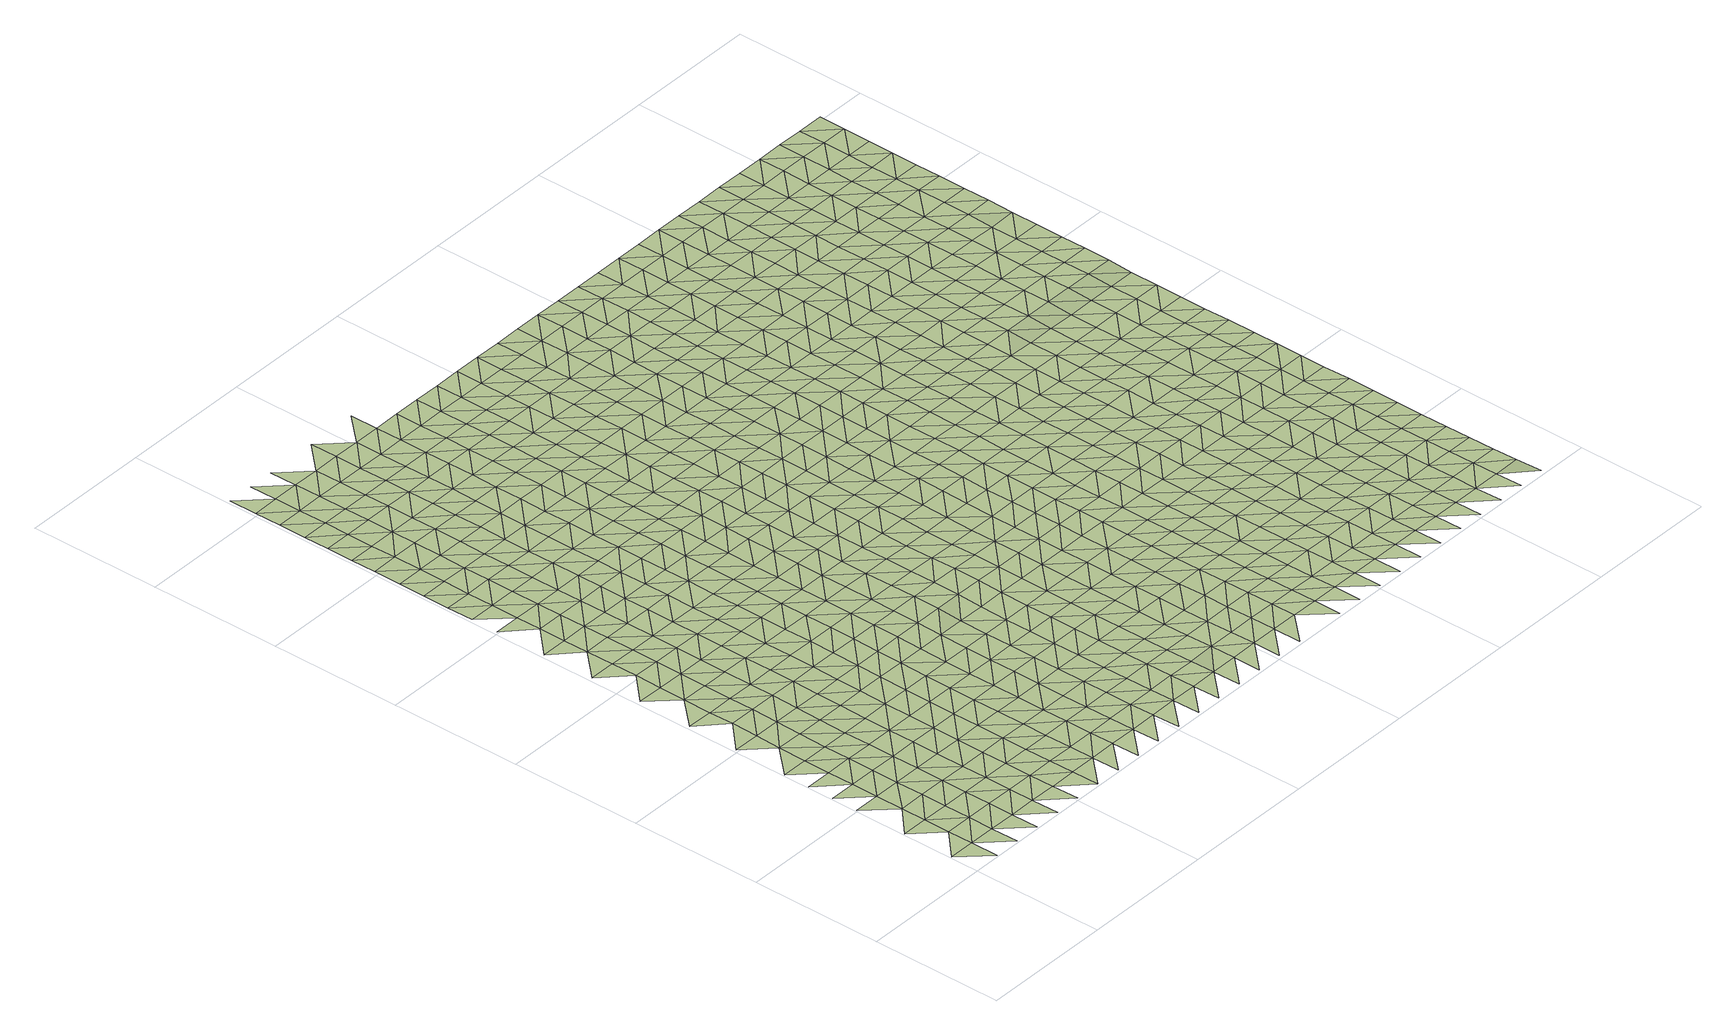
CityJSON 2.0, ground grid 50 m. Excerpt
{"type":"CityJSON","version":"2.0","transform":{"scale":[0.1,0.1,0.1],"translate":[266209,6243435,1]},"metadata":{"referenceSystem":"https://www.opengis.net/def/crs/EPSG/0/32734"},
"CityObjects":{
"terrain1":{"type":"TINRelief","geometry":[{"type":"CompositeSurface","lod":"1","boundaries":[[[0,1,2]],[[2,1,3]],[[4,3,5]],[[4,5,6]],[[1,7,3]],[[1,8,9]],[[7,5,3]],[[10,11,6]],[[1,9,7]],[[12,13,10]],[[14,6,5]],[[15,5,7]],[[5,15,14]],[[12,16,17]],[[18,10,6]],[[7,9,19]],[[20,21,9]],[[6,14,18]],[[16,22,23]],[[24,12,10]],[[9,21,19]],[[25,15,7]],[[23,22,26]],[[18,24,10]],[[27,16,12]],[[7,19,25]],[[28,14,15]],[[16,27,22]],[[12,24,27]],[[29,30,26]],[[14,28,18]],[[15,25,28]],[[30,29,31]],[[26,22,32]],[[33,19,21]],[[21,34,35]],[[22,27,32]],[[24,18,36]],[[19,33,25]],[[28,37,18]],[[21,35,33]],[[31,38,39]],[[24,36,27]],[[40,29,26]],[[36,18,37]],[[26,32,41]],[[25,42,28]],[[39,38,43]],[[42,25,33]],[[26,41,40]],[[31,29,44]],[[27,45,32]],[[37,28,46]],[[36,45,27]],[[31,44,38]],[[46,28,42]],[[47,48,43]],[[29,40,44]],[[41,32,49]],[[35,50,33]],[[51,52,35]],[[48,47,53]],[[45,49,32]],[[43,38,54]],[[55,36,37]],[[50,42,33]],[[56,37,46]],[[35,52,50]],[[41,57,40]],[[54,38,44]],[[55,37,56]],[[49,57,41]],[[58,45,36]],[[53,59,60]],[[46,42,61]],[[62,47,43]],[[43,54,63]],[[42,50,64]],[[40,65,44]],[[45,58,49]],[[36,55,58]],[[60,59,66]],[[57,67,40]],[[42,64,61]],[[43,63,62]],[[54,44,65]],[[68,56,46]],[[53,47,69]],[[50,52,70]],[[40,67,65]],[[71,57,49]],[[70,52,72]],[[53,69,59]],[[46,61,68]],[[47,62,69]],[[71,49,58]],[[73,74,66]],[[75,63,54]],[[55,56,76]],[[77,64,50]],[[78,67,57]],[[75,54,65]],[[79,74,73]],[[50,70,77]],[[55,76,58]],[[66,59,80]],[[76,56,68]],[[57,71,78]],[[62,63,81]],[[80,59,69]],[[82,61,64]],[[75,81,63]],[[77,83,64]],[[65,67,84]],[[70,72,85]],[[86,87,79]],[[67,78,88]],[[61,82,68]],[[71,58,89]],[[90,73,66]],[[64,83,82]],[[76,91,58]],[[66,80,92]],[[84,75,65]],[[93,94,95]],[[62,96,69]],[[85,77,70]],[[81,97,62]],[[67,88,84]],[[71,89,78]],[[95,94,86]],[[89,58,91]],[[66,92,90]],[[98,79,73]],[[80,69,96]],[[62,97,96]],[[93,99,100]],[[101,76,68]],[[102,83,77]],[[82,103,68]],[[75,104,81]],[[88,78,105]],[[84,106,75]],[[99,93,95]],[[98,73,90]],[[102,77,85]],[[107,86,79]],[[108,92,80]],[[101,68,103]],[[89,105,78]],[[100,109,110]],[[104,97,81]],[[111,82,83]],[[112,91,76]],[[75,106,104]],[[108,80,96]],[[86,107,95]],[[84,88,113]],[[79,98,107]],[[109,100,99]],[[111,83,102]],[[90,92,114]],[[115,85,116]],[[76,101,112]],[[88,105,113]],[[117,103,82]],[[110,118,119]],[[120,89,91]],[[108,114,92]],[[106,84,121]],[[96,97,122]],[[117,82,111]],[[118,110,109]],[[97,104,123]],[[99,95,124]],[[125,102,85]],[[95,107,126]],[[84,113,121]],[[120,91,112]],[[98,90,127]],[[122,108,96]],[[119,128,129]],[[130,105,89]],[[97,123,122]],[[114,131,90]],[[104,106,132]],[[133,101,103]],[[95,126,124]],[[103,117,134]],[[128,119,118]],[[125,85,115]],[[98,127,107]],[[135,109,99]],[[136,111,102]],[[132,106,121]],[[127,90,131]],[[89,120,130]],[[137,129,138]],[[113,105,139]],[[133,103,134]],[[109,135,118]],[[117,111,136]],[[140,123,104]],[[141,112,101]],[[114,108,142]],[[99,124,135]],[[122,143,108]],[[138,129,128]],[[136,102,125]],[[126,107,144]],[[113,139,121]],[[104,132,140]],[[139,105,130]],[[137,145,146]],[[115,147,148]],[[144,107,127]],[[101,133,141]],[[108,143,142]],[[149,134,117]],[[122,123,150]],[[114,151,131]],[[152,120,112]],[[145,137,138]],[[126,153,124]],[[128,118,154]],[[115,148,125]],[[149,117,136]],[[118,135,155]],[[123,140,150]],[[146,156,157]],[[132,121,158]],[[153,126,144]],[[139,159,121]],[[152,112,141]],[[114,142,151]],[[160,127,131]],[[143,122,161]],[[134,162,133]],[[163,130,120]],[[156,146,145]],[[118,155,154]],[[158,140,132]],[[124,164,135]],[[165,138,128]],[[125,166,136]],[[158,121,159]],[[149,162,134]],[[122,150,161]],[[157,167,168]],[[164,124,153]],[[160,131,151]],[[120,152,163]],[[166,125,148]],[[169,144,127]],[[138,165,145]],[[141,133,170]],[[171,139,130]],[[167,157,156]],[[128,154,165]],[[155,135,172]],[[173,149,136]],[[143,174,142]],[[143,161,175]],[[162,170,133]],[[168,176,177]],[[150,140,178]],[[127,160,169]],[[172,135,164]],[[179,140,158]],[[173,136,166]],[[163,171,130]],[[180,156,145]],[[181,153,144]],[[182,159,139]],[[152,141,183]],[[151,142,174]],[[184,148,185]],[[176,168,167]],[[143,175,174]],[[150,178,161]],[[180,145,165]],[[178,140,179]],[[170,183,141]],[[153,181,164]],[[149,186,162]],[[187,154,155]],[[181,144,169]],[[149,173,188]],[[155,172,189]],[[139,171,182]],[[190,167,156]],[[191,158,159]],[[163,152,192]],[[193,166,148]],[[160,151,194]],[[195,175,161]],[[154,187,165]],[[156,180,190]],[[149,188,186]],[[155,189,187]],[[183,192,152]],[[151,174,196]],[[172,164,197]],[[170,162,198]],[[166,193,173]],[[191,159,182]],[[195,161,178]],[[148,184,193]],[[160,194,169]],[[199,179,158]],[[197,164,181]],[[194,151,196]],[[176,167,200]],[[201,171,163]],[[167,190,202]],[[162,186,198]],[[192,203,163]],[[180,165,204]],[[205,189,172]],[[170,206,183]],[[174,175,207]],[[158,191,199]],[[187,208,165]],[[195,209,175]],[[169,210,181]],[[173,211,188]],[[176,200,212]],[[213,178,179]],[[167,202,200]],[[197,205,172]],[[173,193,214]],[[201,163,203]],[[180,204,190]],[[215,182,171]],[[207,196,174]],[[184,216,217]],[[210,169,194]],[[204,165,208]],[[170,198,206]],[[175,209,207]],[[186,188,211]],[[218,187,189]],[[178,213,195]],[[192,183,219]],[[173,214,211]],[[213,179,199]],[[220,197,181]],[[184,217,193]],[[189,205,218]],[[171,201,215]],[[202,190,221]],[[222,191,182]],[[220,181,210]],[[183,206,219]],[[223,194,196]],[[209,195,224]],[[225,208,187]],[[192,226,203]],[[204,221,190]],[[227,196,207]],[[191,222,199]],[[186,228,198]],[[214,193,229]],[[222,182,215]],[[186,211,230]],[[195,213,224]],[[187,218,225]],[[197,231,205]],[[197,220,232]],[[223,196,227]],[[192,219,226]],[[229,193,217]],[[233,210,194]],[[202,234,200]],[[206,198,228]],[[207,209,235]],[[201,203,236]],[[221,237,202]],[[186,230,228]],[[238,204,208]],[[239,211,214]],[[199,240,213]],[[197,232,231]],[[209,224,235]],[[208,225,241]],[[210,233,220]],[[218,205,242]],[[234,243,200]],[[201,236,215]],[[202,237,234]],[[194,223,233]],[[240,199,222]],[[239,214,229]],[[236,203,226]],[[204,238,221]],[[244,217,245]],[[238,208,241]],[[246,230,211]],[[224,213,247]],[[218,242,225]],[[206,248,219]],[[249,227,207]],[[242,205,231]],[[206,228,250]],[[207,235,251]],[[215,252,222]],[[246,211,239]],[[240,247,213]],[[253,237,221]],[[220,254,232]],[[226,219,248]],[[255,229,217]],[[220,233,256]],[[252,215,236]],[[206,250,248]],[[207,251,249]],[[223,227,257]],[[235,224,258]],[[241,225,259]],[[221,238,253]],[[260,240,222]],[[231,232,254]],[[230,261,228]],[[246,262,230]],[[220,256,254]],[[247,258,224]],[[242,259,225]],[[217,244,255]],[[223,257,233]],[[263,239,229]],[[260,222,252]],[[257,227,249]],[[234,237,264]],[[241,265,238]],[[261,250,228]],[[266,251,235]],[[267,236,226]],[[237,253,268]],[[230,262,261]],[[226,248,269]],[[239,263,246]],[[258,266,235]],[[259,265,241]],[[263,229,255]],[[270,256,233]],[[271,242,231]],[[240,272,247]],[[237,268,264]],[[240,260,273]],[[231,254,274]],[[267,226,269]],[[238,275,253]],[[276,252,236]],[[249,251,277]],[[244,278,279]],[[270,233,257]],[[262,246,280]],[[281,248,250]],[[265,275,238]],[[271,231,274]],[[240,273,272]],[[282,250,261]],[[266,277,251]],[[252,276,260]],[[258,247,283]],[[284,259,242]],[[244,279,255]],[[246,263,280]],[[234,264,285]],[[236,267,276]],[[268,253,286]],[[287,254,256]],[[281,269,248]],[[270,288,256]],[[250,282,281]],[[289,257,249]],[[259,284,265]],[[275,286,253]],[[247,272,283]],[[242,271,284]],[[277,290,249]],[[287,274,254]],[[258,291,266]],[[261,262,292]],[[255,293,263]],[[256,288,287]],[[262,280,294]],[[257,289,270]],[[260,295,273]],[[260,276,296]],[[289,249,290]],[[293,255,279]],[[268,297,264]],[[267,269,298]],[[286,299,268]],[[258,283,291]],[[262,294,292]],[[300,269,281]],[[275,265,301]],[[263,302,280]],[[272,273,295]],[[303,282,261]],[[277,266,304]],[[260,296,295]],[[265,284,305]],[[288,270,306]],[[271,274,307]],[[264,297,285]],[[267,298,276]],[[268,299,297]],[[308,274,287]],[[302,263,293]],[[298,269,300]],[[309,279,310]],[[270,289,306]],[[265,305,301]],[[261,292,303]],[[266,291,304]],[[311,286,275]],[[294,280,312]],[[282,313,281]],[[271,307,284]],[[277,314,290]],[[307,274,308]],[[296,276,315]],[[287,288,316]],[[272,317,283]],[[312,280,302]],[[272,295,318]],[[286,311,299]],[[319,293,279]],[[275,301,311]],[[288,306,316]],[[315,276,298]],[[282,303,313]],[[277,304,314]],[[289,290,320]],[[291,283,317]],[[321,305,284]],[[322,300,281]],[[272,318,317]],[[323,295,296]],[[292,294,324]],[[293,319,302]],[[312,325,294]],[[321,284,307]],[[279,309,319]],[[289,320,306]],[[326,308,287]],[[323,296,315]],[[287,316,327]],[[320,290,314]],[[281,313,322]],[[297,299,328]],[[292,324,303]],[[329,298,300]],[[299,311,330]],[[294,325,324]],[[331,301,305]],[[332,312,302]],[[333,318,295]],[[291,334,304]],[[287,327,326]],[[291,317,335]],[[321,336,305]],[[306,337,316]],[[338,307,308]],[[333,295,323]],[[299,330,328]],[[332,302,319]],[[329,300,322]],[[301,331,311]],[[339,315,298]],[[303,340,313]],[[314,304,334]],[[309,341,342]],[[337,306,320]],[[305,336,331]],[[291,335,334]],[[325,312,343]],[[307,338,321]],[[338,308,326]],[[324,340,303]],[[327,316,344]],[[318,345,317]],[[309,342,319]],[[312,332,343]],[[333,346,318]],[[297,328,347]],[[298,329,339]],[[330,311,348]],[[349,323,315]],[[322,313,350]],[[344,316,337]],[[351,320,314]],[[345,335,317]],[[352,324,325]],[[336,321,353]],[[348,311,331]],[[318,346,345]],[[313,340,350]],[[314,334,354]],[[323,349,333]],[[327,355,326]],[[349,315,339]],[[352,325,343]],[[321,338,353]],[[332,319,356]],[[355,327,344]],[[351,314,354]],[[342,357,319]],[[358,337,320]],[[330,359,328]],[[360,331,336]],[[324,361,340]],[[329,322,362]],[[330,348,363]],[[350,364,322]],[[326,365,338]],[[346,333,366]],[[332,356,343]],[[367,334,335]],[[368,335,345]],[[336,353,360]],[[361,324,352]],[[356,319,357]],[[337,358,344]],[[329,362,339]],[[320,351,358]],[[330,363,359]],[[333,349,366]],[[365,326,355]],[[362,322,364]],[[331,369,348]],[[370,350,340]],[[367,354,334]],[[371,342,372]],[[335,368,367]],[[338,373,353]],[[331,360,369]],[[370,340,361]],[[339,374,349]],[[345,346,375]],[[376,352,343]],[[356,377,343]],[[373,338,365]],[[346,366,378]],[[379,363,348]],[[355,344,380]],[[381,357,342]],[[344,358,382]],[[374,339,362]],[[351,354,383]],[[353,384,360]],[[350,385,364]],[[348,369,379]],[[376,343,377]],[[346,378,375]],[[386,354,367]],[[350,370,387]],[[349,388,366]],[[389,368,345]],[[390,361,352]],[[344,382,380]],[[384,353,373]],[[342,371,381]],[[351,383,358]],[[391,365,355]],[[392,356,357]],[[388,349,374]],[[383,354,386]],[[350,387,385]],[[359,363,393]],[[369,360,394]],[[361,390,370]],[[395,362,364]],[[379,396,363]],[[345,375,389]],[[352,376,390]],[[365,391,373]],[[378,366,397]],[[368,398,367]],[[355,380,391]],[[360,384,394]],[[392,357,381]],[[382,358,399]],[[400,377,356]],[[363,396,393]],[[397,366,388]],[[395,364,385]],[[379,369,401]],[[402,374,362]],[[403,371,404]],[[399,358,383]],[[368,389,398]],[[405,384,373]],[[406,386,367]],[[370,407,387]],[[401,369,394]],[[356,392,400]],[[370,390,408]],[[374,402,388]],[[382,409,380]],[[376,377,410]],[[375,378,411]],[[405,373,391]],[[397,412,378]],[[362,395,402]],[[413,396,379]],[[385,387,407]],[[414,381,371]],[[409,382,399]],[[370,408,407]],[[367,398,406]],[[415,383,386]],[[375,411,389]],[[376,410,390]],[[416,394,384]],[[379,401,413]],[[410,377,400]],[[378,412,411]],[[397,388,417]],[[380,418,391]],[[384,405,416]],[[371,403,414]],[[419,392,381]],[[417,388,402]],[[409,418,380]],[[415,386,406]],[[420,399,383]],[[393,396,421]],[[422,408,390]],[[389,423,398]],[[395,385,424]],[[396,413,425]],[[385,407,426]],[[401,394,427]],[[412,397,428]],[[411,423,389]],[[394,416,429]],[[422,390,410]],[[419,381,414]],[[430,400,392]],[[405,391,431]],[[395,424,402]],[[383,415,420]],[[396,425,421]],[[418,432,391]],[[397,417,428]],[[424,385,426]],[[401,427,413]],[[433,409,399]],[[406,398,434]],[[394,429,427]],[[435,411,412]],[[405,431,416]],[[436,407,408]],[[431,391,432]],[[392,419,430]],[[422,437,408]],[[398,423,434]],[[409,433,418]],[[438,410,400]],[[403,439,414]],[[433,399,420]],[[435,412,428]],[[425,413,440]],[[417,402,441]],[[436,426,407]],[[408,437,436]],[[424,442,402]],[[439,403,443]],[[415,406,444]],[[411,445,423]],[[410,438,422]],[[429,416,446]],[[427,440,413]],[[438,400,430]],[[434,447,406]],[[417,441,428]],[[448,432,418]],[[414,449,419]],[[441,402,442]],[[445,411,435]],[[431,446,416]],[[415,444,420]],[[418,433,448]],[[444,406,447]],[[449,414,439]],[[421,425,450]],[[437,422,451]],[[452,434,423]],[[453,424,426]],[[440,454,425]],[[455,426,436]],[[456,427,429]],[[419,457,430]],[[446,458,429]],[[452,423,445]],[[422,438,451]],[[420,459,433]],[[460,431,432]],[[461,435,428]],[[425,454,450]],[[441,462,428]],[[432,448,463]],[[457,419,449]],[[453,426,455]],[[427,456,440]],[[464,442,424]],[[436,437,465]],[[444,459,420]],[[429,458,456]],[[430,466,438]],[[431,460,446]],[[434,467,447]],[[463,460,432]],[[461,428,462]],[[437,451,465]],[[434,452,468]],[[433,469,448]],[[470,445,435]],[[471,449,439]],[[466,430,457]],[[424,453,464]],[[472,454,440]],[[473,441,442]],[[459,469,433]],[[434,468,467]],[[471,439,474]],[[475,444,447]],[[445,470,452]],[[438,476,451]],[[477,458,446]],[[478,455,436]],[[440,456,472]],[[435,461,470]],[[436,465,479]],[[463,448,480]],[[481,457,449]],[[473,442,464]],[[476,438,466]],[[446,460,477]],[[482,462,441]],[[469,480,448]],[[475,447,467]],[[436,479,478]],[[471,481,449]],[[483,459,444]],[[484,450,454]],[[458,485,456]],[[451,486,465]],[[487,453,455]],[[454,472,488]],[[489,466,457]],[[452,490,468]],[[441,473,482]],[[452,470,491]],[[458,477,485]],[[486,451,476]],[[459,483,469]],[[460,463,492]],[[461,462,493]],[[454,488,484]],[[444,475,483]],[[480,494,463]],[[457,481,489]],[[487,455,478]],[[472,456,495]],[[496,464,453]],[[479,465,497]],[[467,468,490]],[[452,491,490]],[[498,476,466]],[[461,493,470]],[[460,492,477]],[[495,456,485]],[[492,463,494]],[[493,462,482]],[[497,465,486]],[[499,480,469]],[[500,481,471]],[[466,489,498]],[[453,487,496]],[[501,488,472]],[[502,473,464]],[[479,503,478]],[[499,469,483]],[[471,504,500]],[[475,467,505]],[[506,491,470]],[[486,476,507]],[[485,477,508]],[[495,501,472]],[[503,479,497]],[[467,490,509]],[[510,494,480]],[[502,464,496]],[[506,470,493]],[[507,476,498]],[[508,477,492]],[[488,511,484]],[[475,505,483]],[[512,482,473]],[[489,481,513]],[[478,514,487]],[[480,499,510]],[[505,467,509]],[[481,500,515]],[[516,495,485]],[[517,497,486]],[[488,501,511]],[[514,478,503]],[[489,513,498]],[[490,491,518]],[[473,502,512]],[[506,519,491]],[[516,485,508]],[[486,507,517]],[[515,513,481]],[[520,492,494]],[[521,493,482]],[[487,522,496]],[[494,510,523]],[[499,483,524]],[[525,503,497]],[[518,509,490]],[[505,526,483]],[[484,511,527]],[[491,519,518]],[[522,487,514]],[[495,528,501]],[[507,498,529]],[[493,521,506]],[[495,516,530]],[[520,494,523]],[[521,482,512]],[[497,517,525]],[[496,531,502]],[[499,524,510]],[[532,508,492]],[[533,515,500]],[[524,483,526]],[[529,498,513]],[[514,503,534]],[[495,530,528]],[[496,522,531]],[[535,533,500]],[[511,501,536]],[[537,505,509]],[[519,506,538]],[[508,532,516]],[[492,520,532]],[[539,509,518]],[[534,503,525]],[[502,540,512]],[[523,510,541]],[[517,507,542]],[[507,529,543]],[[506,521,538]],[[511,536,527]],[[544,513,515]],[[536,501,528]],[[540,502,531]],[[537,509,539]],[[524,541,510]],[[533,545,515]],[[546,526,505]],[[518,519,547]],[[517,542,525]],[[522,514,548]],[[542,507,543]],[[534,549,514]],[[516,550,530]],[[513,544,529]],[[512,551,521]],[[519,538,547]],[[516,532,552]],[[544,515,545]],[[520,523,553]],[[505,537,546]],[[551,512,540]],[[541,554,523]],[[514,549,548]],[[528,530,550]],[[555,524,526]],[[556,531,522]],[[525,557,534]],[[536,558,527]],[[516,552,550]],[[559,543,529]],[[521,560,538]],[[520,553,532]],[[561,539,518]],[[553,523,554]],[[557,525,542]],[[518,547,562]],[[531,556,540]],[[524,555,541]],[[563,545,533]],[[555,526,546]],[[559,529,544]],[[560,521,551]],[[522,548,556]],[[564,549,534]],[[518,562,561]],[[533,565,563]],[[566,536,528]],[[567,537,539]],[[538,568,547]],[[543,569,542]],[[570,552,532]],[[528,550,571]],[[534,557,564]],[[572,554,541]],[[559,569,543]],[[568,538,560]],[[570,532,553]],[[551,540,573]],[[544,545,574]],[[566,528,571]],[[540,556,575]],[[541,555,572]],[[567,539,561]],[[545,563,576]],[[577,546,537]],[[578,558,536]],[[579,557,542]],[[562,547,580]],[[549,581,548]],[[549,564,582]],[[550,552,583]],[[574,559,544]],[[551,573,560]],[[540,575,573]],[[580,547,568]],[[570,584,552]],[[569,579,542]],[[574,545,576]],[[555,546,577]],[[585,553,554]],[[548,581,556]],[[537,567,577]],[[536,566,578]],[[554,572,586]],[[549,582,581]],[[583,571,550]],[[564,557,587]],[[562,588,561]],[[552,584,583]],[[589,569,559]],[[590,568,560]],[[553,585,570]],[[585,554,586]],[[579,587,557]],[[588,562,580]],[[572,555,591]],[[575,556,592]],[[576,563,593]],[[559,574,589]],[[590,560,573]],[[561,594,567]],[[595,582,564]],[[591,555,577]],[[592,556,581]],[[596,593,563]],[[566,571,597]],[[598,580,568]],[[579,569,599]],[[584,570,600]],[[601,571,583]],[[587,595,564]],[[561,588,594]],[[575,602,573]],[[603,586,572]],[[599,569,589]],[[590,598,568]],[[570,585,600]],[[567,604,577]],[[566,597,578]],[[574,576,605]],[[597,571,601]],[[602,575,592]],[[591,603,572]],[[593,606,576]],[[583,584,607]],[[608,587,579]],[[609,588,580]],[[581,582,610]],[[604,567,594]],[[595,611,582]],[[586,612,585]],[[574,605,589]],[[573,613,590]],[[584,600,607]],[[580,598,609]],[[579,599,608]],[[605,576,606]],[[591,577,614]],[[613,573,602]],[[603,612,586]],[[582,611,610]],[[615,592,581]],[[616,595,587]],[[617,594,588]],[[614,577,604]],[[618,578,597]],[[619,601,583]],[[620,599,589]],[[600,585,621]],[[622,598,590]],[[583,607,623]],[[587,608,616]],[[588,609,617]],[[602,592,615]],[[624,603,591]],[[625,606,593]],[[620,589,605]],[[612,621,585]],[[581,610,615]],[[590,613,622]],[[604,594,626]],[[611,595,627]],[[583,623,619]],[[591,614,624]],[[593,628,625]],[[629,597,601]],[[607,600,630]],[[627,595,616]],[[626,594,617]],[[631,613,602]],[[609,598,632]],[[608,599,633]],[[620,634,599]],[[598,622,635]],[[621,630,600]],[[597,629,618]],[[612,603,636]],[[637,605,606]],[[629,601,619]],[[615,631,602]],[[603,624,638]],[[606,625,639]],[[640,614,604]],[[641,623,607]],[[608,633,616]],[[609,632,617]],[[611,642,610]],[[626,643,604]],[[635,632,598]],[[633,599,634]],[[627,644,611]],[[605,637,620]],[[622,613,645]],[[603,638,636]],[[630,641,607]],[[637,606,639]],[[614,640,624]],[[646,621,612]],[[610,642,615]],[[604,643,640]],[[631,645,613]],[[611,644,642]],[[619,623,647]],[[616,648,627]],[[649,626,617]],[[618,629,650]],[[634,620,651]],[[652,635,622]],[[621,646,630]],[[641,647,623]],[[612,636,646]],[[648,616,633]],[[649,617,632]],[[653,631,615]],[[638,624,654]],[[639,625,655]],[[620,637,651]],[[645,652,622]],[[619,656,629]],[[626,657,643]],[[658,644,627]],[[640,654,624]],[[653,615,642]],[[655,625,659]],[[633,634,660]],[[647,656,619]],[[627,648,658]],[[657,626,649]],[[631,661,645]],[[632,635,662]],[[641,630,663]],[[639,664,637]],[[652,665,635]],[[634,651,660]],[[630,646,666]],[[650,629,667]],[[643,668,640]],[[638,669,636]],[[661,631,653]],[[654,670,638]],[[664,639,655]],[[671,648,633]],[[649,632,662]],[[644,672,642]],[[656,667,629]],[[662,635,665]],[[643,657,668]],[[630,666,663]],[[644,658,673]],[[674,647,641]],[[636,669,646]],[[675,652,645]],[[637,676,651]],[[638,670,669]],[[660,671,633]],[[653,642,672]],[[675,645,661]],[[676,637,664]],[[644,673,672]],[[647,674,656]],[[677,654,640]],[[658,648,678]],[[649,679,657]],[[640,668,680]],[[667,681,650]],[[641,663,674]],[[660,651,682]],[[683,665,652]],[[666,646,684]],[[671,678,648]],[[679,649,662]],[[653,685,661]],[[654,677,670]],[[686,664,655]],[[640,680,677]],[[682,651,676]],[[684,646,669]],[[652,675,683]],[[657,687,668]],[[688,673,658]],[[672,685,653]],[[686,655,689]],[[667,656,690]],[[691,671,660]],[[666,692,663]],[[656,674,693]],[[687,657,679]],[[678,688,658]],[[694,662,665]],[[695,676,664]],[[660,682,691]],[[665,683,696]],[[692,666,684]],[[680,668,697]],[[675,661,698]],[[669,670,699]],[[656,693,690]],[[685,700,661]],[[670,677,701]],[[686,695,664]],[[702,681,667]],[[663,703,674]],[[662,694,679]],[[672,673,704]],[[697,668,687]],[[694,665,696]],[[688,705,673]],[[675,698,683]],[[706,678,671]],[[698,661,700]],[[670,701,699]],[[703,663,692]],[[671,691,707]],[[680,708,677]],[[676,709,682]],[[710,684,669]],[[672,704,685]],[[667,690,702]],[[695,711,676]],[[673,705,704]],[[693,674,712]],[[713,687,679]],[[708,680,697]],[[671,707,706]],[[682,709,691]],[[696,683,714]],[[715,688,678]],[[712,674,703]],[[669,699,710]],[[676,711,709]],[[713,679,694]],[[716,700,685]],[[701,677,717]],[[718,692,684]],[[698,714,683]],[[719,697,687]],[[688,715,705]],[[720,695,686]],[[677,708,717]],[[685,704,716]],[[678,706,715]],[[686,721,722]],[[693,723,690]],[[707,691,724]],[[692,718,703]],[[693,712,725]],[[718,684,710]],[[713,719,687]],[[694,696,726]],[[695,720,711]],[[709,724,691]],[[714,727,696]],[[686,722,720]],[[690,723,702]],[[728,698,700]],[[701,729,699]],[[693,725,723]],[[700,716,730]],[[701,717,731]],[[708,697,732]],[[712,703,733]],[[726,713,694]],[[705,734,704]],[[719,735,697]],[[726,696,727]],[[705,715,736]],[[699,729,710]],[[698,728,714]],[[706,707,737]],[[728,700,730]],[[701,731,729]],[[733,703,718]],[[724,738,707]],[[708,732,717]],[[709,711,739]],[[704,734,716]],[[697,735,732]],[[711,720,740]],[[705,736,734]],[[741,725,712]],[[706,737,715]],[[742,702,723]],[[707,738,737]],[[709,739,724]],[[743,727,714]],[[710,744,718]],[[745,719,713]],[[733,741,712]],[[711,740,739]],[[713,726,746]],[[747,731,717]],[[730,716,748]],[[722,749,720]],[[744,710,729]],[[714,728,743]],[[719,745,735]],[[750,736,715]],[[717,732,747]],[[748,716,734]],[[713,746,745]],[[722,751,749]],[[723,725,752]],[[726,727,753]],[[754,738,724]],[[755,733,718]],[[741,756,725]],[[750,715,737]],[[730,757,728]],[[720,758,740]],[[724,739,754]],[[727,743,753]],[[755,718,744]],[[735,759,732]],[[729,731,760]],[[725,756,752]],[[757,730,748]],[[747,761,731]],[[720,749,758]],[[762,742,723]],[[763,746,726]],[[734,736,764]],[[735,745,759]],[[750,765,736]],[[766,741,733]],[[767,739,740]],[[728,768,743]],[[769,737,738]],[[731,761,760]],[[770,733,755]],[[753,763,726]],[[738,754,771]],[[732,772,747]],[[773,744,729]],[[723,752,762]],[[768,728,757]],[[767,740,758]],[[736,765,764]],[[741,766,756]],[[774,748,734]],[[737,769,750]],[[745,746,775]],[[772,732,759]],[[733,770,766]],[[738,771,769]],[[739,776,754]],[[744,773,755]],[[753,743,777]],[[729,760,773]],[[763,775,746]],[[748,774,757]],[[778,761,747]],[[776,739,767]],[[734,764,774]],[[743,768,777]],[[759,745,779]],[[765,750,780]],[[747,772,778]],[[752,756,781]],[[753,782,763]],[[771,754,783]],[[756,766,784]],[[750,769,780]],[[775,779,745]],[[770,755,785]],[[783,754,776]],[[753,777,782]],[[755,773,786]],[[787,772,759]],[[752,781,762]],[[768,757,788]],[[761,789,760]],[[756,784,781]],[[757,774,790]],[[761,778,791]],[[770,785,766]],[[771,792,769]],[[793,775,763]],[[765,794,764]],[[779,787,759]],[[755,786,785]],[[765,780,795]],[[760,789,773]],[[768,788,777]],[[757,790,788]],[[761,791,789]],[[793,763,782]],[[792,771,783]],[[778,772,796]],[[764,794,774]],[[765,795,794]],[[797,784,766]],[[769,798,780]],[[799,779,775]],[[787,796,772]],[[800,762,781]],[[801,782,777]],[[802,786,773]],[[797,766,785]],[[798,769,792]],[[775,793,799]],[[790,774,803]],[[804,791,778]],[[802,773,789]],[[777,788,801]],[[795,780,805]],[[796,804,778]],[[803,774,794]],[[781,784,806]],[[807,787,779]],[[797,808,784]],[[780,798,805]],[[779,799,809]],[[790,810,788]],[[793,782,811]],[[812,785,786]],[[801,813,782]],[[802,814,786]],[[781,806,800]],[[787,807,796]],[[789,791,815]],[[784,808,806]],[[810,790,803]],[[804,816,791]],[[779,809,807]],[[785,812,797]],[[793,811,799]],[[794,795,817]],[[811,782,813]],[[786,814,812]],[[795,805,818]],[[789,815,802]],[[788,819,801]],[[791,816,815]],[[820,804,796]],[[819,788,810]],[[795,818,817]],[[808,797,821]],[[822,803,794]],[[809,799,823]],[[820,796,807]],[[800,806,824]],[[825,813,801]],[[814,802,826]],[[797,812,821]],[[811,823,799]],[[810,803,822]],[[827,816,804]],[[802,815,826]],[[801,819,825]],[[794,817,822]],[[828,806,808]],[[820,827,804]],[[807,809,829]],[[812,814,830]],[[808,821,828]],[[823,831,809]],[[832,819,810]],[[833,811,813]],[[813,825,834]],[[826,830,814]],[[829,820,807]],[[806,835,824]],[[836,815,816]],[[822,832,810]],[[809,831,829]],[[827,837,816]],[[821,812,838]],[[811,833,823]],[[835,806,828]],[[834,833,813]],[[815,836,826]],[[825,819,839]],[[816,837,836]],[[830,838,812]],[[832,839,819]],[[821,840,828]],[[841,827,820]],[[842,831,823]],[[820,829,843]],[[824,835,844]],[[845,834,825]],[[830,826,846]],[[838,840,821]],[[823,833,842]],[[827,841,837]],[[820,843,841]],[[846,826,836]],[[839,845,825]],[[847,835,828]],[[831,848,829]],[[840,847,828]],[[831,842,848]],[[849,836,837]],[[833,834,850]],[[838,830,851]],[[845,852,834]],[[830,846,853]],[[854,843,829]],[[844,835,855]],[[849,837,841]],[[833,850,842]],[[847,855,835]],[[854,829,848]],[[850,834,852]],[[830,853,851]],[[856,840,838]],[[846,836,857]],[[841,843,858]],[[857,836,849]],[[840,856,847]],[[848,842,859]],[[854,858,843]],[[855,860,844]],[[838,851,856]],[[861,853,846]],[[859,842,850]],[[857,861,846]],[[849,841,862]],[[848,863,854]],[[858,864,841]],[[855,847,865]],[[853,866,851]],[[847,856,867]],[[848,859,863]],[[862,857,849]],[[862,841,864]],[[853,861,866]],[[868,858,854]],[[847,867,865]],[[869,860,855]],[[851,870,856]],[[868,854,863]],[[871,861,857]],[[870,851,866]],[[872,864,858]],[[855,865,869]],[[857,862,871]],[[867,856,873]],[[858,868,872]],[[873,856,870]],[[874,866,861]],[[861,871,875]],[[862,864,876]],[[864,872,877]],[[867,878,865]],[[866,874,870]],[[867,873,879]],[[874,861,875]],[[862,876,871]],[[876,864,877]],[[865,878,869]],[[867,879,878]],[[873,870,880]],[[875,871,881]],[[880,870,874]],[[881,871,876]],[[882,879,873]],[[883,869,878]],[[875,884,874]],[[880,882,873]],[[884,875,881]],[[878,879,885]],[[886,880,874]],[[882,887,879]],[[886,874,884]],[[878,885,883]],[[879,887,885]],[[888,882,880]],[[880,886,889]],[[882,888,887]],[[883,885,890]],[[880,889,888]],[[891,885,887]],[[887,888,892]],[[885,891,890]],[[887,892,891]],[[893,890,891]]]}]}
},
"vertices":[
[106,5,10],[106,110,10],[6,110,10],[106,205,10],[6,305,10],[106,305,10],[106,400,10],[206,205,10],[206,5,11],[206,110,10],[106,505,10],[6,505,10],[106,605,10],[6,605,10],[206,400,10],[206,305,10],[106,705,10],[6,705,10],[206,505,10],[306,205,10],[306,5,12],[306,110,10],[106,805,9],[6,805,10],[206,605,10],[306,305,9],[106,910,12],[206,705,10],[306,400,10],[106,1005,15],[6,1005,16],[106,1105,17],[206,805,10],[407,205,10],[407,5,12],[407,110,10],[306,605,10],[306,505,10],[106,1200,16],[6,1200,17],[206,1005,14],[206,910,12],[407,305,10],[106,1305,18],[206,1105,17],[306,705,10],[407,400,10],[106,1405,19],[6,1405,20],[306,805,10],[507,205,10],[507,5,13],[507,110,11],[106,1505,20],[206,1200,16],[407,605,10],[407,505,10],[306,910,12],[407,705,10],[106,1605,20],[6,1605,20],[507,400,10],[206,1405,18],[206,1305,17],[507,305,10],[306,1105,17],[106,1710,19],[306,1005,14],[507,505,10],[206,1505,19],[607,110,12],[407,805,11],[607,5,13],[106,1805,18],[6,1805,18],[306,1200,17],[507,605,10],[607,205,10],[407,910,12],[106,1905,18],[206,1605,19],[306,1305,17],[607,400,10],[607,305,10],[407,1105,17],[707,110,12],[106,2000,17],[6,2000,17],[407,1005,14],[507,805,11],[206,1805,18],[507,705,10],[206,1710,19],[6,2205,17],[6,2105,17],[106,2105,17],[306,1505,18],[306,1405,18],[206,1905,18],[106,2205,17],[6,2305,18],[607,605,10],[707,205,10],[607,505,10],[407,1305,16],[507,910,13],[407,1200,17],[206,2000,17],[306,1605,18],[106,2305,18],[6,2405,19],[707,305,10],[607,705,10],[507,1005,15],[306,1710,19],[807,110,12],[707,5,13],[707,400,10],[106,2405,19],[6,2510,19],[607,805,11],[507,1105,17],[407,1505,18],[407,1405,17],[206,2205,17],[807,205,10],[206,2105,17],[306,1905,18],[106,2510,19],[6,2605,18],[607,910,13],[306,1805,18],[507,1200,18],[707,605,10],[707,505,10],[206,2305,17],[807,305,10],[6,2705,18],[106,2605,18],[607,1005,15],[507,1305,17],[707,705,10],[407,1710,19],[407,1605,18],[306,2000,17],[106,2705,18],[6,2800,18],[807,5,14],[907,110,13],[807,400,10],[507,1405,17],[407,1805,18],[707,805,10],[306,2105,17],[206,2510,19],[206,2405,19],[106,2800,18],[6,2905,18],[607,1200,18],[607,1105,17],[407,1905,18],[507,1505,18],[807,505,10],[707,910,13],[306,2205,17],[206,2605,18],[907,205,11],[106,2905,18],[6,3005,17],[407,2000,17],[807,605,10],[707,1005,15],[306,2305,17],[907,305,10],[507,1710,19],[507,1605,18],[106,3005,18],[6,3110,17],[607,1405,17],[607,1305,17],[206,2705,19],[407,2105,17],[707,1105,17],[807,705,10],[1007,110,14],[907,5,16],[907,505,10],[306,2510,19],[907,400,10],[306,2405,19],[206,2800,18],[707,1200,18],[807,805,10],[1007,205,11],[507,1905,18],[607,1505,18],[507,1805,19],[407,2205,17],[907,605,10],[707,1305,17],[206,3005,18],[807,1005,16],[206,2905,18],[807,910,13],[306,2705,19],[407,2305,17],[907,705,10],[607,1710,19],[306,2605,19],[607,1605,18],[507,2000,18],[1007,400,11],[106,3110,17],[707,1405,17],[1007,305,11],[807,1105,16],[1007,5,17],[1107,110,15],[407,2405,19],[907,805,10],[507,2105,17],[306,2800,18],[807,1200,18],[607,1905,18],[707,1505,18],[407,2510,19],[907,910,13],[607,1805,19],[1007,605,10],[1107,205,12],[1007,505,11],[507,2305,17],[507,2205,18],[607,2000,18],[306,3005,18],[707,1605,18],[907,1005,16],[306,2905,18],[407,2705,19],[1107,305,11],[807,1305,18],[407,2605,19],[507,2405,18],[206,3110,17],[1208,110,15],[1107,5,17],[1107,400,11],[807,1405,16],[1007,805,10],[707,1805,19],[1007,705,10],[707,1710,19],[907,1105,17],[407,2800,19],[607,2205,18],[1208,205,13],[607,2105,17],[707,1905,18],[807,1505,17],[507,2510,18],[907,1200,17],[1107,605,10],[1107,505,11],[1208,305,12],[407,3005,18],[507,2605,20],[807,1605,17],[1007,1005,17],[407,2905,18],[1007,910,12],[707,2000,18],[607,2405,18],[907,1405,16],[907,1305,17],[607,2305,17],[507,2705,19],[1007,1105,18],[807,1710,18],[1208,5,18],[1308,110,16],[1208,400,11],[1107,805,10],[1107,705,10],[907,1505,17],[607,2510,18],[407,3110,17],[507,2800,19],[707,2205,17],[707,2105,17],[807,1905,19],[807,1805,19],[907,1605,17],[1208,605,11],[1308,205,13],[1208,505,11],[1007,1305,16],[1007,1200,17],[507,3005,18],[1107,1005,16],[507,2905,18],[1107,910,12],[607,2705,19],[1308,305,12],[1208,705,11],[907,1710,18],[607,2605,20],[807,2000,18],[707,2405,18],[707,2305,17],[1408,110,17],[1308,5,17],[607,2800,19],[1308,400,12],[1208,805,11],[907,1805,19],[1107,1105,18],[807,2105,17],[1007,1505,17],[1007,1405,16],[1408,205,17],[907,1905,19],[707,2510,18],[1208,910,12],[1107,1200,17],[1308,605,11],[1308,505,12],[807,2305,18],[807,2205,17],[607,3005,18],[1208,1005,15],[607,2905,18],[707,2705,19],[1408,305,14],[1107,1305,16],[1007,1710,18],[1007,1605,17],[707,2605,20],[907,2000,18],[807,2405,18],[1208,1105,16],[1308,705,11],[1408,5,17],[1508,110,19],[1408,400,13],[907,2105,18],[1107,1505,17],[1107,1405,16],[607,3110,17],[707,2800,19],[1208,1200,13],[1308,805,11],[1007,1905,19],[1408,505,13],[807,2510,18],[1007,1805,19],[907,2205,17],[1508,305,14],[1508,205,17],[1007,2000,18],[707,3005,18],[807,2605,20],[1408,605,12],[1308,1005,14],[707,2905,19],[1308,910,12],[907,2305,18],[1208,1305,12],[1107,1710,18],[1107,1605,17],[807,2705,20],[1408,705,12],[1608,110,19],[1508,5,18],[907,2405,18],[1308,1105,13],[1208,1505,17],[1508,505,13],[1508,400,13],[1208,1405,15],[807,2800,19],[1007,2205,17],[1608,205,18],[1007,2105,18],[1107,1905,19],[907,2510,18],[1408,910,12],[1107,1805,19],[1408,805,12],[1308,1200,11],[1208,1605,17],[1508,605,12],[1007,2305,18],[1608,305,15],[807,3005,18],[907,2605,20],[1408,1005,13],[807,2905,19],[1308,1305,12],[1208,1710,18],[1107,2000,19],[1608,400,15],[907,2705,20],[1408,1105,11],[1708,110,19],[1608,5,18],[1007,2405,18],[1208,1805,19],[1508,805,12],[1508,705,12],[1107,2105,18],[1608,505,13],[1308,1505,17],[1308,1405,16],[907,2800,19],[1708,205,18],[1208,1905,19],[1007,2510,18],[1408,1200,10],[1107,2205,18],[1708,305,16],[1208,2000,19],[907,3005,19],[1608,605,13],[1308,1605,17],[1508,1005,13],[907,2905,19],[1508,910,12],[1007,2705,20],[1408,1305,12],[1007,2605,20],[1708,400,15],[1107,2405,18],[1107,2305,18],[1208,2105,18],[1308,1710,17],[1408,1405,15],[1608,805,12],[1608,705,13],[1708,505,14],[1808,110,18],[1007,2800,19],[1508,1200,10],[1508,1105,11],[1808,5,18],[1308,1905,19],[1408,1505,17],[1107,2510,18],[1308,1805,19],[1208,2205,18],[1808,205,17],[1007,3005,19],[1708,605,13],[1408,1605,17],[1608,1005,13],[1007,2905,19],[1608,910,13],[1107,2705,20],[1808,305,16],[1107,2605,20],[1308,2000,19],[1208,2405,18],[1508,1405,15],[1508,1305,12],[1208,2305,18],[1608,1105,12],[1708,705,13],[1808,400,14],[1408,1805,18],[1408,1710,16],[1308,2105,18],[1508,1505,17],[1908,110,18],[1107,2800,20],[1608,1200,11],[1908,5,17],[1408,1905,19],[1808,505,15],[1208,2510,18],[1708,910,13],[1708,805,12],[1308,2205,19],[1908,205,15],[1608,1305,11],[1408,2000,19],[1107,3005,19],[1208,2605,20],[1808,605,14],[1708,1005,13],[1107,2905,19],[1908,305,14],[1508,1710,16],[1508,1605,17],[1308,2405,18],[1608,1405,14],[1308,2305,17],[1208,2705,21],[1708,1105,11],[1808,705,14],[1908,400,14],[1408,2105,19],[2008,110,18],[1208,2800,20],[1708,1200,11],[1808,805,13],[2008,5,17],[1508,1905,19],[1608,1505,17],[1908,505,15],[1308,2510,18],[1508,1805,18],[1408,2205,19],[1208,2905,19],[1708,1305,11],[2008,305,14],[1808,910,13],[2008,205,16],[1308,2605,20],[1908,605,14],[1608,1710,17],[1608,1605,17],[1408,2405,17],[1708,1405,13],[1808,1005,12],[1408,2305,18],[1508,2105,19],[1908,705,14],[1508,2000,19],[1208,3005,19],[1308,2800,20],[2008,400,14],[1308,2705,21],[1808,1105,10],[1408,2510,17],[2108,110,17],[1908,805,13],[2108,5,17],[1308,2905,19],[1608,1905,19],[1708,1505,17],[1608,1805,18],[1808,1200,12],[1508,2205,19],[2008,605,14],[2008,505,15],[2108,305,14],[2108,205,16],[1608,2000,19],[1708,1605,17],[1908,1005,13],[1908,910,13],[1408,2705,21],[1808,1305,12],[1408,2605,19],[1508,2405,17],[1508,2305,18],[1608,2105,19],[1908,1105,11],[2008,705,14],[1308,3005,19],[2108,400,13],[1808,1405,13],[1708,1805,18],[1708,1710,17],[2209,110,17],[2008,805,13],[2209,5,17],[1408,2905,20],[1708,1905,18],[1808,1505,16],[2108,505,14],[1508,2510,17],[1408,2800,21],[1608,2205,18],[1908,1305,12],[2209,305,15],[1908,1200,12],[2209,205,16],[1708,2000,19],[1408,3005,19],[2108,605,15],[1808,1605,16],[2008,1005,13],[2008,910,13],[1508,2705,21],[1508,2605,19],[1608,2405,17],[1608,2305,18],[2108,705,15],[1808,1710,17],[2209,400,13],[1908,1405,13],[1708,2105,19],[2008,1105,12],[2309,110,17],[1808,1805,18],[2108,805,14],[2309,5,17],[1508,2905,20],[1908,1505,14],[2209,505,14],[1608,2510,17],[1508,2800,21],[2008,1200,12],[1708,2205,18],[1808,1905,18],[2309,305,15],[2309,205,16],[1608,2605,19],[2209,605,15],[1908,1605,14],[2108,1005,13],[2108,910,13],[1708,2305,18],[2008,1305,12],[1808,2000,18],[2108,1105,12],[2209,705,15],[1908,1710,17],[1508,3005,19],[1608,2800,21],[2309,400,13],[1708,2405,16],[2008,1405,12],[1608,2705,21],[1808,2105,19],[2409,110,17],[1908,1805,17],[2209,805,14],[2409,5,18],[1608,2905,20],[1708,2510,16],[2108,1200,11],[2008,1605,15],[2309,605,14],[2309,505,13],[2008,1505,15],[1808,2305,18],[2409,305,15],[1808,2205,18],[2409,205,16],[1908,2000,19],[1708,2605,19],[2209,1005,13],[1908,1905,18],[2209,910,14],[2108,1305,12],[1808,2405,18],[1708,2705,20],[2309,705,14],[2008,1710,17],[1608,3005,19],[2409,400,13],[2108,1405,12],[2209,1105,11],[1908,2105,19],[2509,110,17],[1708,2800,21],[2008,1805,17],[2309,805,14],[2509,5,18],[2409,505,13],[2209,1200,11],[2108,1605,14],[1808,2605,19],[2509,205,16],[2108,1505,14],[1808,2510,18],[1708,2905,20],[2008,1905,18],[1908,2305,18],[1908,2205,18],[2409,605,14],[2309,1005,14],[2309,910,15],[1808,2705,19],[2209,1305,12],[2509,305,15],[2008,2105,19],[2409,705,14],[2108,1710,17],[2008,2000,18],[1708,3005,19],[2509,400,13],[2209,1405,11],[1908,2405,18],[2309,1105,12],[2609,110,17],[2108,1805,16],[2409,805,14],[2609,5,20],[1808,2905,21],[2509,505,13],[1908,2510,18],[1808,2800,21],[2209,1605,11],[2609,205,17],[2209,1505,11],[2108,1905,17],[2309,1305,12],[2008,2305,18],[2309,1200,11],[2008,2205,18],[1808,3005,20],[1908,2605,20],[2409,1005,14],[2409,910,15],[2509,705,14],[2509,605,14],[2108,2000,18],[2609,400,14],[2008,2405,18],[2609,305,15],[1908,2705,20],[2209,1710,15],[2309,1405,10],[2509,805,14],[2409,1105,12],[2108,2105,19],[2008,2510,18],[2209,1805,16],[2709,205,17],[2709,5,22],[2709,110,18],[1908,2905,21],[2609,505,13],[1908,2800,20],[2309,1605,10],[2309,1505,10],[2409,1305,12],[2108,2305,18],[2409,1200,11],[2108,2205,18],[2209,2000,18],[2008,2605,19],[2509,1005,14],[2209,1905,17],[2509,910,14],[2609,705,14],[2609,605,14],[2709,400,14],[2709,305,15],[2008,2705,20],[1908,3005,20],[2409,1405,10],[2108,2405,18],[2309,1805,17],[2309,1710,12],[2209,2105,19],[2509,1105,13],[2809,110,19],[2609,805,14],[2809,5,24],[2008,2905,21],[2409,1505,10],[2709,505,13],[2108,2510,18],[2008,2800,20],[2509,1200,12],[2809,205,16],[2309,1905,17],[2209,2305,19],[2209,2205,19],[2008,3005,20],[2409,1605,10],[2609,1005,14],[2609,910,12],[2108,2705,19],[2809,305,15],[2509,1305,12],[2709,705,14],[2108,2605,19],[2709,605,14],[2309,2000,17],[2209,2405,18],[2609,1105,14],[2409,1710,12],[2809,400,14],[2509,1405,10],[2309,2105,18],[2409,1805,17],[2709,805,14],[2108,2905,21],[2509,1505,11],[2809,505,13],[2108,2800,20],[2209,2605,18],[2209,2510,18],[2409,1905,17],[2609,1305,11],[2309,2305,19],[2609,1200,12],[2309,2205,19],[2809,605,14],[2509,1605,11],[2709,1005,13],[2709,910,12],[2409,2000,17],[2209,2705,19],[2809,705,14],[2509,1710,11],[2108,3005,20],[2609,1405,10],[2309,2405,18],[2709,1105,14],[2409,2105,18],[2809,805,14],[2209,2905,20],[2509,1905,16],[2209,2800,20],[2509,1805,17],[2709,1200,13],[2609,1605,11],[2309,2605,18],[2609,1505,11],[2309,2510,18],[2409,2305,19],[2409,2205,19],[2809,1005,13],[2809,910,12],[2709,1305,11],[2509,2000,18],[2309,2705,19],[2809,1105,14],[2609,1710,11],[2209,3005,20],[2709,1405,10],[2409,2405,18],[2509,2105,19],[2309,2800,20],[2609,1905,16],[2409,2510,18],[2609,1805,17],[2809,1200,13],[2709,1605,11],[2709,1505,11],[2309,2905,20],[2509,2305,19],[2509,2205,19],[2409,2605,18],[2809,1305,12],[2409,2705,19],[2609,2105,18],[2709,1710,11],[2609,2000,17],[2309,3005,21],[2809,1405,10],[2509,2405,18],[2409,2800,20],[2709,1805,17],[2609,2205,18],[2809,1605,11],[2509,2605,18],[2809,1505,11],[2509,2510,18],[2709,1905,16],[2409,2905,20],[2509,2705,19],[2609,2305,19],[2709,2000,15],[2809,1710,11],[2409,3005,21],[2609,2405,18],[2709,2205,14],[2809,1805,16],[2709,2105,14],[2509,2905,21],[2609,2510,18],[2509,2800,20],[2809,1905,17],[2509,3005,21],[2609,2605,18],[2709,2305,18],[2809,2000,16],[2609,2705,18],[2709,2510,19],[2709,2405,19],[2809,2205,17],[2809,2105,16],[2609,2905,21],[2609,2800,20],[2709,2605,18],[2809,2305,19],[2709,2705,18],[2609,3005,21],[2809,2405,19],[2709,2905,21],[2809,2510,19],[2709,2800,20],[2809,2705,18],[2809,2605,18],[2709,3005,20],[2809,2905,21],[2809,2800,19],[2809,3005,21]
]}
